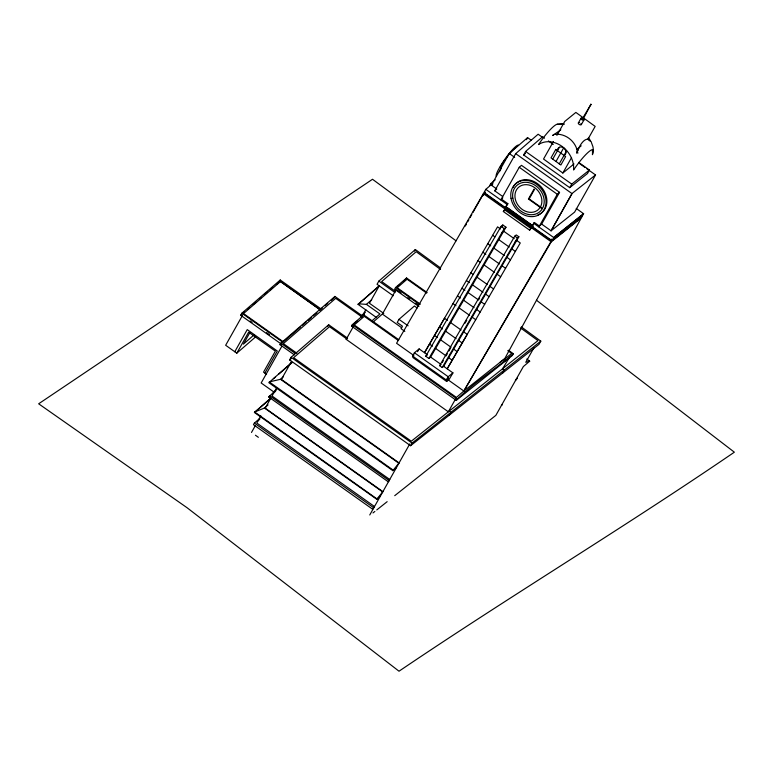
<?xml version="1.0" encoding="UTF-8"?>
<svg xmlns="http://www.w3.org/2000/svg" width="773" height="773" viewBox="0 0 773 773"><rect width="100%" height="100%" fill="white"/><g stroke="black" fill="none" stroke-linecap="round" stroke-linejoin="round"><path stroke-width="1.16" d="M504.151 359.745L581.219 218.015L551.255 241.814L463.858 391.012L456.428 397.428L354.276 324.969L364.276 316.321L398.163 340.362M582.243 119.003L590.997 104.249L583.006 119.342L582.243 119.003L583.016 119.274M590.533 104.258L591.287 104.655M578.919 147.749L576.716 152.899L578.919 147.749A21.547 8.242 -76.2 0 1 588.968 139.575L590.814 141.449L588.968 139.575M281.391 344.13L240.703 315.268L241.862 313.2L280.251 280.01L320.94 308.871M242.422 315.519L225.658 345.27L236.799 353.174L255.699 336.835M234.779 351.744L247.244 329.617L277.304 351.029L264.878 373.088M236.799 353.174L248.635 332.177L275.362 351.135L263.535 372.132L266.569 374.296M249.795 332.757L243.389 344.14L254.133 334.844M280.251 280.01L279.092 282.068L276.415 284.387M320.08 309.635L280.483 281.546L320.012 309.76M294.358 354.884L280 344.7L280.841 343.202L334.922 296.436L362.672 316.128L361.725 316.94L365.832 309.664M281.903 346.169L261.158 382.983L274.705 392.587M380.297 496.256L376.78 499.29L254.423 412.492L270.763 398.114M388.993 480.825L388.046 481.637L268.704 396.984L276.618 389.447M521.35 326.94L540.8 341.144L539.003 344.333L410.579 445.721L289.604 359.918L291.083 357.29L328.699 324.766L347.56 338.139L346.787 338.845M259.776 418.425L254.375 423.092L253.467 424.696L372.48 509.107L373.601 508.141M251.496 432.445L255.341 425.623M260.849 415.845L256.8 423.053L374.499 506.537L372.48 509.107M270.734 398.317L265.178 408.163L382.886 491.657L376.78 499.29M276.55 387.998L272.038 395.998L389.747 479.492L388.046 481.637M291.566 361.339L281.391 379.398L399.09 462.892L392.848 470.651L268.84 382.683L291.769 362.479M334.081 297.943L334.922 296.436M327.713 326.515L328.699 324.766M376.519 317.577L358.063 304.369L379.079 285.913M508.441 350.246L513.33 353.725L512.344 355.474L456.225 400.346L351.522 326.08L352.333 324.65L363.677 314.843L398.829 339.782M440.639 268.009L415.352 249.544L378.847 281.111L377.05 284.29L393.244 295.779M455.626 398.868L448.33 411.806L346.178 339.337L353.464 326.409M379.282 285.788L369.436 303.267L383.775 313.432M414.454 251.138L415.352 249.544M427.14 292.581L406.569 277.99L395.583 287.498L394.597 289.247L418.918 306.495M373.253 321.954L382.364 314.07L396.201 289.508M406.569 277.99L403.893 281.208M417.14 307.963L414.405 306.021L398.984 319.355L397.225 322.486L402.433 326.177L401.023 328.68L404.82 331.375M492.517 183.559L485.821 189.346L484.062 192.477L551.999 240.664L581.856 216.855L583.615 213.734L576.252 208.459M465.317 226.035L466.496 223.938M467.684 221.841L468.863 219.745M470.042 217.657L471.81 214.517M472.989 212.42L483.608 193.569M483.106 195.617L484.884 192.477M489.686 185.578L490.807 183.578L495.213 179.771M531.196 140.193L527.592 137.633L509.233 153.498L491.386 185.182L492.932 183.848M502.595 196.41L494.73 190.825L515.678 153.643L538.134 134.222L542.028 136.985M526.432 139.681L527.592 137.633M578.697 162.417L589.441 170.041L587.47 173.538L569.711 187.646L523.63 154.958L525.601 151.46L542.559 136.792L544.511 138.174M538.568 226.769L541.641 224.102L559.546 192.332L521.485 165.335L519.243 167.277L501.339 199.048L507.871 203.676L505.271 207.522L507.871 203.676M553.429 141.507L543.545 159.035L562.85 173.026L574.001 163.963M556.889 135.362L564.715 121.477L575.866 112.423L595.162 126.405L587.905 139.295M529.157 198.922L534.51 189.424L534.027 189.085L528.432 199.019L541.525 208.314L541.776 207.869L528.684 198.584M552.734 159.112L559.43 147.228M556 161.48L563.643 147.914A4.812 3.971 50.9 0 0 557.323 150.561M578.359 122.955L581.006 118.259M559.265 163.847L565.962 151.962M581.373 124.54L584.011 119.854M534.423 222.518L531.834 226.363L534.423 222.518L539.399 226.045L557.304 194.274L559.546 192.332M369.755 514.963L409.835 443.828M562.85 173.026L571.566 157.557M410.579 445.721L412.057 443.103L540.8 341.144M569.711 187.646L571.749 184.09L589.441 170.041M595.548 174.949L574.6 212.131L551.081 230.798L571.962 193.559L595.548 174.949L586.794 168.736M551.081 230.798L572.039 193.617L515.678 153.643M456.225 400.346C473.298 382.935 494.749 369.678 513.33 353.725M449.422 414.879L450.901 412.251L449.248 411.081M464.312 393.36L465.114 391.921L448.253 379.939M551.352 239.099L550.685 240.277L551.4 240.809L463.858 391.012L504.238 359.02L505.503 359.938L504.518 361.687M553.391 239.466L555.149 236.345L583.615 213.734L553.758 237.543L551.999 240.664L581.856 216.855M504.325 359.087L500.16 362.257M509.6 357.155L502.527 368.837L411.313 441.199L293.614 357.706L329.482 326.689L346.691 338.893L346.178 339.337M502.518 373.301L504.315 370.112L502.479 368.808L537.96 340.622L520.432 327.82M533.853 347.927L525.746 362.315L529.689 361.175L523.35 366.566L495.851 415.362L394.723 495.677M485.164 192.129L483.386 193.665L396.568 343.27L413.149 355.029M448.408 378.181L446.234 379.949L412.502 356.024L414.405 352.749L419.14 348.913L426.725 354.295M413.748 355.87L412.821 357.474L446.62 381.447L449.171 379.369L452.939 372.886L443.692 366.334L442.224 367.513L439.624 365.668L514.799 236.132L516.267 234.944L518.867 236.789L443.692 366.334M417.526 351.696L419.14 348.913M503.349 211.531L505.136 209.087L503.349 211.531L529.602 230.151L531.399 227.716L529.602 230.151M425.739 356.237L501.088 226.402L502.817 224.991L505.977 227.233L430.629 357.068L428.889 358.469L425.739 356.237L427.479 354.826M501.667 226.972L502.817 224.991M428.889 358.469L504.238 228.634L505.977 227.233M442.195 362.566L443.306 360.653M447.306 353.763L446.079 355.88L435.624 348.449M448.92 350.971L450.543 348.188M465.056 323.172L466.757 320.244M479.637 298.049L478.526 299.972L468.061 292.552M442.224 367.513L517.398 237.978L518.867 236.789M446.301 379.997L448.195 376.722L452.939 372.886M446.62 381.447L448.475 378.229M540.143 207.328L538.53 209.444A14.9 12.32 49.1 0 1 516.055 201.608A14.9 12.32 49.1 0 1 528.732 184.96A14.9 12.32 49.1 0 1 540.491 206.864L540.491 206.864M240.703 315.268L244.268 312.176M247.843 309.094L249.631 307.548M253.196 304.456L255.873 302.146M259.448 299.054L261.235 297.508M264.801 294.426L267.487 292.107M270.164 289.788L272.84 287.469M280.483 281.546L243.514 313.577L283.111 341.666M280 344.7L300.726 326.776M302.533 325.22L306.137 322.099M307.944 320.544L311.548 317.423M313.345 315.867L316.949 312.746M319.655 310.408L322.36 308.069M325.066 305.731L327.771 303.393M331.375 300.282L333.173 298.716M523.63 154.958L525.418 153.412M289.604 359.918L291.402 358.363M358.063 304.369L378.915 286.339M273.333 378.799L275.13 377.243M278.724 374.142L292.194 362.489M494.73 190.825L496.111 189.627M358.372 303.818L366.402 304.359L371.755 299.721M393.157 470.11L269.265 381.939L280.493 379.282L283.218 376.924M268.704 396.984L270.492 395.428M273.178 393.109L275.864 390.78M351.522 326.08L357.628 320.805M397.979 286.319L399.67 284.86M254.423 412.492L270.492 398.597M500.508 199.763L502.837 197.753M376.992 498.923L254.694 412.019L264.463 408.009L268.057 404.897M371.726 321.027L379.92 313.944L366.402 304.359M257.969 420.802L259.767 419.246M571.749 184.09L525.601 151.46M555.149 236.345L553.758 237.543L533.592 223.233M392.848 470.651L396.501 467.491M360.836 316.157L365.397 312.224M576.561 149.585L581.209 145.807M501.938 232.605L503.677 231.195L514.132 238.615M515.272 241.649L516.731 240.461L520.268 242.973L447.2 368.818L467.23 334.371L463.694 331.859M412.502 356.024L413.961 354.846M439.624 365.668L441.083 364.479L430.629 357.068M504.469 359.184L511.697 353.435L507.784 350.662M516.316 379.041L517.379 378.2L515.436 380.596M501.716 404.955L502.247 404.53L501.455 405.419M372.982 512.934L374.876 511.436M376.76 509.938L387.157 501.677M592.379 150.387A23.799 19.615 50.9 0 1 592.427 154.687A22.939 4.01 -54.1 0 0 589.103 151.527A22.939 4.01 -54.1 0 0 573.595 169.983A23.799 19.615 50.9 0 0 562.145 146.464A23.799 19.615 50.9 0 0 538.51 144.57A22.939 4.01 -54.1 0 1 558.058 124.424L563.517 124.182M558.058 124.424L563.961 124.173M557.198 124.24L564.068 124.095M548.424 140.947L553.304 144.406M579.982 163.905L584.842 167.355M509.233 153.498L514.654 157.344M519.243 167.277L557.304 194.274M579.17 217.657L580.494 218.595M490.807 183.578L492.362 184.679M490.971 184.892L496.797 189.027M541.641 224.102L551.004 230.75M485.821 189.346L507.04 204.401M506.112 206.806L532.665 225.639M505.774 206.778L533.351 226.344M485.405 193.994L551.4 240.809M483.386 193.665L551.255 241.814M504.421 209.667L530.684 228.296M501.088 226.402L504.238 228.634M514.799 236.132L517.398 237.978M500.518 228.963L497.561 226.856L424.483 352.71L444.514 318.254L447.48 320.36M492.662 235.301L494.875 236.876M498.769 239.64L509.233 247.06M511.832 248.906L515.369 251.418M487.753 243.746L490.72 245.853M493.87 248.085L504.325 255.505M506.933 257.351L510.47 259.863M482.854 252.191L485.821 254.298M488.971 256.53L499.426 263.951M502.035 265.796L505.571 268.308M477.956 260.636L480.178 262.211M484.072 264.975L494.527 272.396M497.136 274.241L500.672 276.753M470.873 272.84L473.095 274.415M476.989 277.178L487.444 284.599M490.053 286.445L493.589 288.947M466.409 280.531L469.375 282.628M472.525 284.87L482.98 292.281M485.589 294.136L489.125 296.639M461.954 288.223L464.911 290.319M481.125 301.818L484.661 304.33M457.49 295.904L460.447 298.011M463.597 300.243L474.062 307.664M476.661 309.509L480.197 312.021M453.026 303.596L455.983 305.702M459.143 307.934L469.598 315.355M472.206 317.201L475.733 319.713M426.628 293.093L407.071 279.217L397.196 287.759L420.377 304.204M450.63 322.592L461.085 330.013M395.583 287.498L418.879 304.021M397.177 290.194L401.052 292.948M407.825 297.75L409.767 299.122M415.574 303.248L418.483 305.306M395.042 291.063L381.659 281.575L416.193 251.708L440.552 269.487M378.847 281.111L395.042 292.59M398.984 319.355L408.105 325.829M382.364 314.07L401.738 327.81M414.405 352.749L448.195 376.722M361.812 316.872L335.695 298.339L283.343 343.618L296.88 353.222M352.333 324.65L457.027 398.916M241.862 313.2L282.551 342.072M250.152 320.998L252.085 322.37M266.569 332.641L269.468 334.699M280.841 343.202L295.199 353.387M291.083 357.29L412.057 443.103M280.493 379.282L398.762 463.172M269.458 395.641L388.8 480.304M382.616 491.889L264.463 408.009M254.375 423.092L373.378 507.513M255.428 435.228L258.366 437.315M439.518 326.873L442.475 328.979M445.625 331.211L456.08 338.642M458.689 340.487L462.215 342.999M434.513 335.492L437.479 337.598M440.629 339.83L451.084 347.261M453.683 349.106L457.201 351.609M429.498 344.091L432.474 346.207M448.688 357.725L452.195 360.218M526.771 359.039L529.689 361.175M456.06 240.818L372.509 179.268L38.65 403.796L187.105 507.755L399.013 671.206C509.591 596.379 624.13 527.524 734.35 452.186L536.481 300.243M588.417 137.497L590.437 140.812M591.306 142.242L592.997 146.909L593.461 150.774M577.866 153.151L576.223 147.411A22.04 21.286 77.2 0 0 558.029 134.222L553.787 134.502L552.685 135.488A21.547 1.382 -33.7 0 0 560.831 129.748M496.392 176.476A19.161 3.063 -54.7 0 1 505.02 159.025A19.161 3.063 -54.7 0 1 518.577 145.237M499.474 171.722A19.161 3.063 -54.7 0 1 501.377 168.195M500.112 167.393A16.948 2.715 -54.7 0 1 501.068 165.731M501.58 164.871A16.948 2.715 -54.7 0 1 505.146 159.47M506.441 157.673A16.948 2.715 -54.7 0 1 515.62 147.537M514.799 184.795A19.499 16.127 49.1 0 1 542.404 188.428A19.499 16.127 49.1 0 1 537.708 215.039M513.098 187.52A19.499 16.127 49.1 0 1 514.171 185.646M588.147 138.734A23.799 19.615 50.9 0 1 589.335 140.734M580.938 123.409A1.701 0.918 29.4 0 1 580.784 124.888A1.701 0.918 29.4 0 1 578.475 123.68A1.701 0.918 29.4 0 1 579.441 122.617M563.643 147.914A4.812 3.971 50.9 0 1 564.184 155.528M555.777 149.44L551.023 157.876L560.869 165.007L565.623 156.571L555.777 149.44M364.489 313.79L361.764 316.147L364.518 313.77M512.828 198.197A17.45 14.436 49.1 0 0 538.481 212.72A17.45 14.436 49.1 0 0 533.921 184.612A17.45 14.436 49.1 0 0 512.828 198.197M511.021 198.265A19.499 16.127 49.1 0 0 539.738 214.334A19.499 16.127 49.1 0 0 534.472 182.93A19.499 16.127 49.1 0 0 511.021 198.265M581.18 119.09A1.701 0.918 29.4 0 0 583.866 120.037A1.701 0.918 29.4 0 0 582.475 118.037A1.701 0.918 29.4 0 0 581.18 119.09"/></g></svg>
